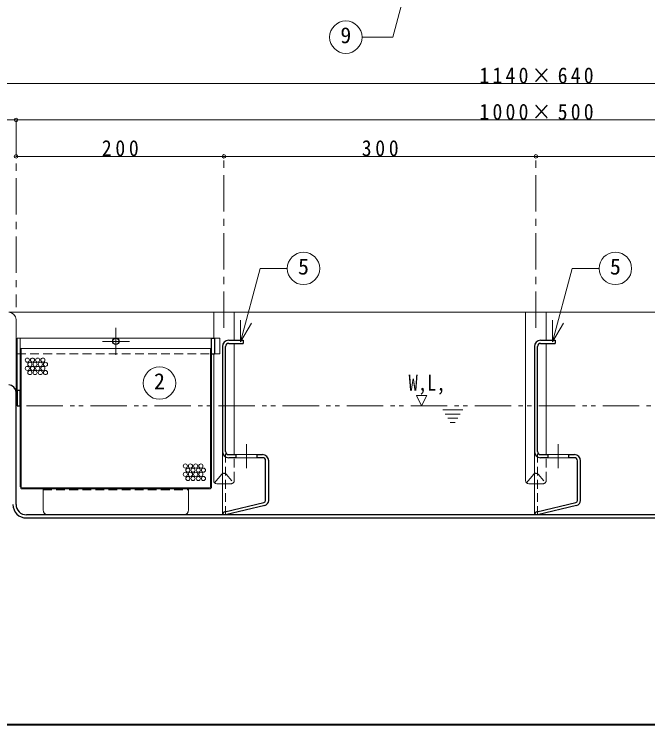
# Model space of a CAD drawing. Units: millimetres at full size, sheet at 1:7. Extents: x -1465 to 1370, y -987 to 980.
# Drawn here: x -796 to -187, y -987 to -304 of the extents above; entities that cross this region are included whole.
import ezdxf
from ezdxf.enums import TextEntityAlignment as Align

# ---------------------------------------------------------------- set-up
doc = ezdxf.new("R2010")
doc.units = ezdxf.units.MM
doc.header["$LTSCALE"] = 7
doc.header["$PDMODE"] = 32
doc.header["$PDSIZE"] = 3.5
for name, pattern in [('CHAIN1', [8, 5, -1, 1, -1]), ('DASHED1', [1.8, 1.2, -0.6]), ('DOUBLE_CHAIN1', [8.8, 5, -1, 0.6, -0.6, 0.6, -1])]:
    doc.linetypes.add(name, pattern=pattern)
doc.layers.add('0-0____1', color=4, linetype='Continuous', lineweight=9)
doc.styles.add('ＭＳ ゴシック', font='')
doc.styles.get('ＭＳ ゴシック').set_extended_font_data('MS Gothic')

msp = doc.modelspace()

# ---------------------------------------------------------------- linework, layer by layer
at = {"layer": '0-0____1'}
for p, q in [((-864.501, -370.38), (275.499, -370.38)), ((-794.501, -405.38), (-834.501, -405.38)), ((-794.501, -405.38), (205.499, -405.38)), ((-794.501, -440.38), (-594.501, -440.38)), ((-594.501, -440.38), (-294.501, -440.38)), ((-294.501, -440.38), (5.499, -440.38)), ((-801.501, -590.38), (210.499, -590.38)), ((-790.501, -615.38), (-606.501, -615.38)), ((-789.501, -625.38), (-607.501, -625.38))]:
    msp.add_line(p, q, dxfattribs=at)
at = {"layer": '0-0____1', "linetype": 'CHAIN1'}
for p, q in [((-794.501, -405.38), (-794.501, -585.38)), ((-594.501, -605.38), (-594.501, -440.38)), ((-294.501, -605.38), (-294.501, -440.38)), ((-698.501, -605.38), (-698.501, -631.38)), ((-711.501, -618.38), (-685.501, -618.38)), ((-573.001, -717.38), (-573.001, -740.38)), ((-273.001, -717.38), (-273.001, -740.38))]:
    msp.add_line(p, q, dxfattribs=at)
at = {"layer": '0-0____1', "color": 7, "lineweight": 18}
for p, q in [((-578.516, -618.993), (-559.558, -548.239)), ((-533.637, -548.239), (-559.558, -548.239)), ((-278.516, -618.993), (-259.558, -548.239)), ((-233.637, -548.239), (-259.558, -548.239)), ((-604.404, -615.38), (-604.404, -590.38)), ((-584.599, -590.38), (-584.599, -617.38)), ((-304.404, -752.38), (-304.404, -590.38)), ((-284.599, -590.38), (-284.599, -617.38)), ((-794.501, -667.38), (-794.501, -597.38)), ((-578.516, -618.993), (-578.516, -597.993)), ((-578.516, -618.993), (-568.016, -600.806)), ((-278.516, -618.993), (-278.516, -597.993)), ((-278.516, -618.993), (-268.016, -600.806)), ((-793.501, -615.38), (-790.501, -615.38)), ((-793.501, -615.38), (-793.501, -665.38)), ((-790.501, -665.38), (-790.501, -615.38)), ((-603.501, -615.38), (-598.501, -615.38)), ((-584.599, -727.38), (-584.599, -620.38)), ((-284.599, -727.38), (-284.599, -620.38)), ((-790.501, -625.38), (-789.501, -625.38)), ((-789.501, -758.38), (-789.501, -625.38)), ((-607.501, -625.38), (-606.501, -625.38)), ((-607.501, -758.38), (-607.501, -625.38)), ((-606.501, -758.38), (-606.501, -630.38)), ((-604.404, -752.38), (-604.404, -630.38)), ((-603.501, -630.38), (-598.501, -630.38)), ((-790.501, -758.38), (-790.501, -680.38)), ((-596.001, -724.38), (-596.001, -785.38)), ((-296.001, -724.38), (-296.001, -785.38)), ((-563.001, -727.38), (-583.001, -727.38)), ((-563.001, -730.38), (-583.001, -730.38)), ((-263.001, -727.38), (-283.001, -727.38)), ((-263.001, -730.38), (-283.001, -730.38)), ((-603.53, -754.497), (-596.633, -746.269)), ((-303.53, -754.497), (-296.633, -746.269)), ((-596.001, -755.38), (-601.404, -755.38)), ((-296.001, -755.38), (-301.404, -755.38)), ((-788.501, -759.38), (-608.501, -759.38)), ((-788.501, -760.38), (-608.501, -760.38)), ((-768.501, -780.38), (-768.501, -760.38)), ((-628.501, -780.38), (-628.501, -760.38))]:
    msp.add_line(p, q, dxfattribs=at)
at = {"layer": '0-0____1', "color": 5, "lineweight": 25}
for p, q in [((-606.501, -630.38), (-606.501, -615.38)), ((-590.001, -617.38), (-576.001, -617.38)), ((-590.001, -620.38), (-576.001, -620.38)), ((-576.001, -617.38), (-576.001, -620.38)), ((-290.001, -620.38), (-276.001, -620.38)), ((-596.001, -623.38), (-596.001, -724.38)), ((-593.001, -724.38), (-593.001, -623.38)), ((-296.001, -623.38), (-296.001, -724.38)), ((-293.001, -724.38), (-293.001, -623.38)), ((-606.501, -630.38), (-603.501, -630.38)), ((-794.501, -775.38), (-794.501, -667.38)), ((-793.501, -665.38), (-790.501, -665.38)), ((-793.501, -665.38), (-793.501, -680.38)), ((-790.501, -680.38), (-790.501, -665.38)), ((-793.501, -680.38), (-790.501, -680.38)), ((-590.001, -727.38), (-583.001, -727.38)), ((-583.001, -730.38), (-590.001, -730.38)), ((-583.001, -727.38), (-583.001, -730.38)), ((-563.001, -727.38), (-563.001, -730.38)), ((-563.001, -727.38), (-557.501, -727.38)), ((-557.501, -730.38), (-563.001, -730.38)), ((-290.001, -727.38), (-283.001, -727.38)), ((-283.001, -730.38), (-290.001, -730.38)), ((-283.001, -727.38), (-283.001, -730.38)), ((-263.001, -727.38), (-263.001, -730.38)), ((-263.001, -727.38), (-257.501, -727.38)), ((-257.501, -730.38), (-263.001, -730.38)), ((-554.501, -771.442), (-554.501, -733.38)), ((-551.501, -771.442), (-551.501, -733.38)), ((-254.501, -771.442), (-254.501, -733.38)), ((-251.501, -771.442), (-251.501, -733.38)), ((-593.704, -782.464), (-556.033, -773.386)), ((-555.33, -776.303), (-593.001, -785.38)), ((-293.704, -782.464), (-256.033, -773.386)), ((-255.33, -776.303), (-293.001, -785.38)), ((195.499, -785.38), (-784.501, -785.38)), ((-784.501, -788.38), (195.499, -788.38))]:
    msp.add_line(p, q, dxfattribs=at)
at = {"layer": '0-0____1', "linetype": 'DASHED1'}
for p, q in [((-793.501, -630.38), (-606.501, -630.38)), ((-593.001, -785.38), (-593.001, -724.38)), ((-293.001, -785.38), (-293.001, -724.38)), ((-584.599, -752.38), (-584.599, -727.38)), ((-284.599, -752.38), (-284.599, -727.38)), ((-592.37, -746.269), (-585.473, -754.497)), ((-292.37, -746.269), (-285.473, -754.497)), ((-587.599, -755.38), (-596.001, -755.38)), ((-287.599, -755.38), (-296.001, -755.38)), ((-768.501, -761.38), (-628.501, -761.38))]:
    msp.add_line(p, q, dxfattribs=at)
at = {"layer": '0-0____1', "linetype": 'DOUBLE_CHAIN1'}
for p, q in [((-784.501, -680.38), (47.499, -680.38)), ((-384.101, -684.38), (-364.901, -684.38)), ((-381.701, -688.38), (-367.301, -688.38)), ((-379.301, -692.38), (-369.701, -692.38)), ((-376.901, -696.38), (-372.101, -696.38))]:
    msp.add_line(p, q, dxfattribs=at)
at = {"layer": '0-0____1', "color": 1, "lineweight": 40}
msp.add_line((1370.499, -987.38), (-1464.501, -987.38), dxfattribs=at)
at = {"layer": '0-0____1', "color": 7, "lineweight": 18}
for points in [[(-418.828, -276.129), (-432.095, -325.64), (-461.686, -325.64)], [(-598.501, -615.38), (-598.501, -616.521), (-598.501, -630.38)]]:
    msp.add_lwpolyline(points, dxfattribs=at)
at = {"layer": '0-0____1', "color": 5, "lineweight": 25}
for points in [[(-606.501, -615.38), (-603.501, -615.38), (-603.501, -630.38)], [(-290.001, -617.38), (-276.001, -617.38), (-276.001, -620.38)]]:
    msp.add_lwpolyline(points, dxfattribs=at)
at = {"layer": '0-0____1'}
msp.add_lwpolyline([(-404.501, -680.38), (-409.501, -670.38), (-399.501, -670.38)], close=True, dxfattribs=at)
at = {"layer": '0-0____1', "color": 7, "lineweight": 18}
for centre in [(-477.286, -325.64), (-518.037, -548.239), (-218.037, -548.239), (-656.544, -658.572)]:
    msp.add_circle(centre, 15.6, dxfattribs=at)
at = {"layer": '0-0____1', "color": 5, "lineweight": 25}
msp.add_circle((-698.501, -618.38), 3, dxfattribs=at)
at = {"layer": '0-0____1'}
for centre in [(-783.707, -636.441), (-778.707, -636.441), (-773.707, -636.441), (-768.707, -636.441), (-783.707, -644.441), (-781.207, -640.441), (-778.707, -644.441), (-776.207, -640.441), (-773.707, -644.441), (-771.207, -640.441), (-768.707, -644.441), (-766.207, -640.441), (-781.207, -648.441), (-776.207, -648.441), (-771.207, -648.441), (-766.207, -648.441), (-631.748, -738.365), (-626.748, -738.365), (-621.748, -738.365), (-616.748, -738.365), (-631.748, -746.365), (-629.248, -742.365), (-626.748, -746.365), (-624.248, -742.365), (-621.748, -746.365), (-619.248, -742.365), (-616.748, -746.365), (-614.248, -742.365), (-629.248, -750.365), (-624.248, -750.365), (-619.248, -750.365), (-614.248, -750.365)]:
    msp.add_circle(centre, 2, dxfattribs=at)
at = {"layer": '0-0____1', "color": 7, "lineweight": 18}
for centre, radius, start, end in [((-801.501, -597.38), 7, 0, 90), ((-788.501, -758.38), 2, 180, 270), ((-788.501, -758.38), 1, 180, 270), ((-608.501, -758.38), 1, 270, 0), ((-608.501, -758.38), 2, 270, 0), ((-601.404, -752.38), 3, 180, 270), ((-301.404, -752.38), 3, 180, 270), ((-763.501, -780.38), 5, 180, 270), ((-633.501, -780.38), 5, 270, 0)]:
    msp.add_arc(centre, radius, start, end, dxfattribs=at)
at = {"layer": '0-0____1', "color": 5, "lineweight": 25}
for centre, radius, start, end in [((-590.001, -623.38), 6, 90, 180), ((-590.001, -623.38), 3, 90, 180), ((-290.001, -623.38), 6, 90, 180), ((-290.001, -623.38), 3, 90, 180), ((-801.501, -667.38), 7, 0, 90), ((-590.001, -724.38), 6, 180, 270), ((-590.001, -724.38), 3, 180, 270), ((-290.001, -724.38), 6, 180, 270), ((-290.001, -724.38), 3, 180, 270), ((-557.501, -733.38), 6, 0, 90), ((-557.501, -733.38), 3, 0, 90), ((-257.501, -733.38), 6, 0, 90), ((-257.501, -733.38), 3, 0, 90), ((-594.501, -748.38), 3, 120, 135.27973), ((-294.501, -748.38), 3, 120, 135.27973), ((-556.501, -771.442), 2, 283.54794, 0), ((-556.501, -771.442), 5, 283.54794, 0), ((-256.501, -771.442), 2, 283.54794, 0), ((-256.501, -771.442), 5, 283.54794, 0), ((-784.501, -775.38), 13, 180, 270), ((-784.501, -775.38), 10, 180, 270), ((-593.001, -785.38), 3, 103.54794, 180), ((-293.001, -785.38), 3, 103.54794, 180)]:
    msp.add_arc(centre, radius, start, end, dxfattribs=at)
at = {"layer": '0-0____1', "linetype": 'DASHED1'}
for centre, start, end in [((-594.501, -748.38), 44.72027, 120), ((-294.501, -748.38), 44.72027, 120), ((-587.599, -752.38), 270, 0), ((-287.599, -752.38), 270, 0)]:
    msp.add_arc(centre, 3, start, end, dxfattribs=at)
at = {"layer": '0-0____1'}
for p in [(-794.501, -405.38), (-794.501, -440.38), (-594.501, -440.38), (-294.501, -440.38)]:
    msp.add_point(p, dxfattribs=at)

# ---------------------------------------------------------------- texts
at = {"layer": '0-0____1', "color": 7, "style": 'ＭＳ ゴシック'}
for s, p in [('9', (-482.536, -336.14)), ('5', (-523.287, -558.739)), ('5', (-223.287, -558.739)), ('2', (-661.794, -669.072))]:
    msp.add_text(s, height=15.4, dxfattribs=at).set_placement(p, align=Align.BOTTOM_LEFT)
at = {"layer": '0-0____1', "color": 7, "style": 'ＭＳ ゴシック', "width": 0.85}
msp.add_text('W,L,', height=15.4, dxfattribs=at).set_placement((-417.001, -670.38), align=Align.BOTTOM_LEFT)
at = {"layer": '0-0____1', "color": 7, "char_height": 15.4, "attachment_point": 7, "style": 'ＭＳ ゴシック'}
for s, insert in [('\\T1.33;\\W0.9;1140×640', (-348.751, -370.38)), ('\\T1.33;\\W0.9;1000×500', (-348.751, -405.38)), ('\\T1.38;\\W0.9;200', (-712.001, -440.38)), ('\\T1.38;\\W0.9;300', (-462.001, -440.38))]:
    msp.add_mtext(s, dxfattribs=dict(at, insert=insert))

doc.saveas('drawing.dxf')
